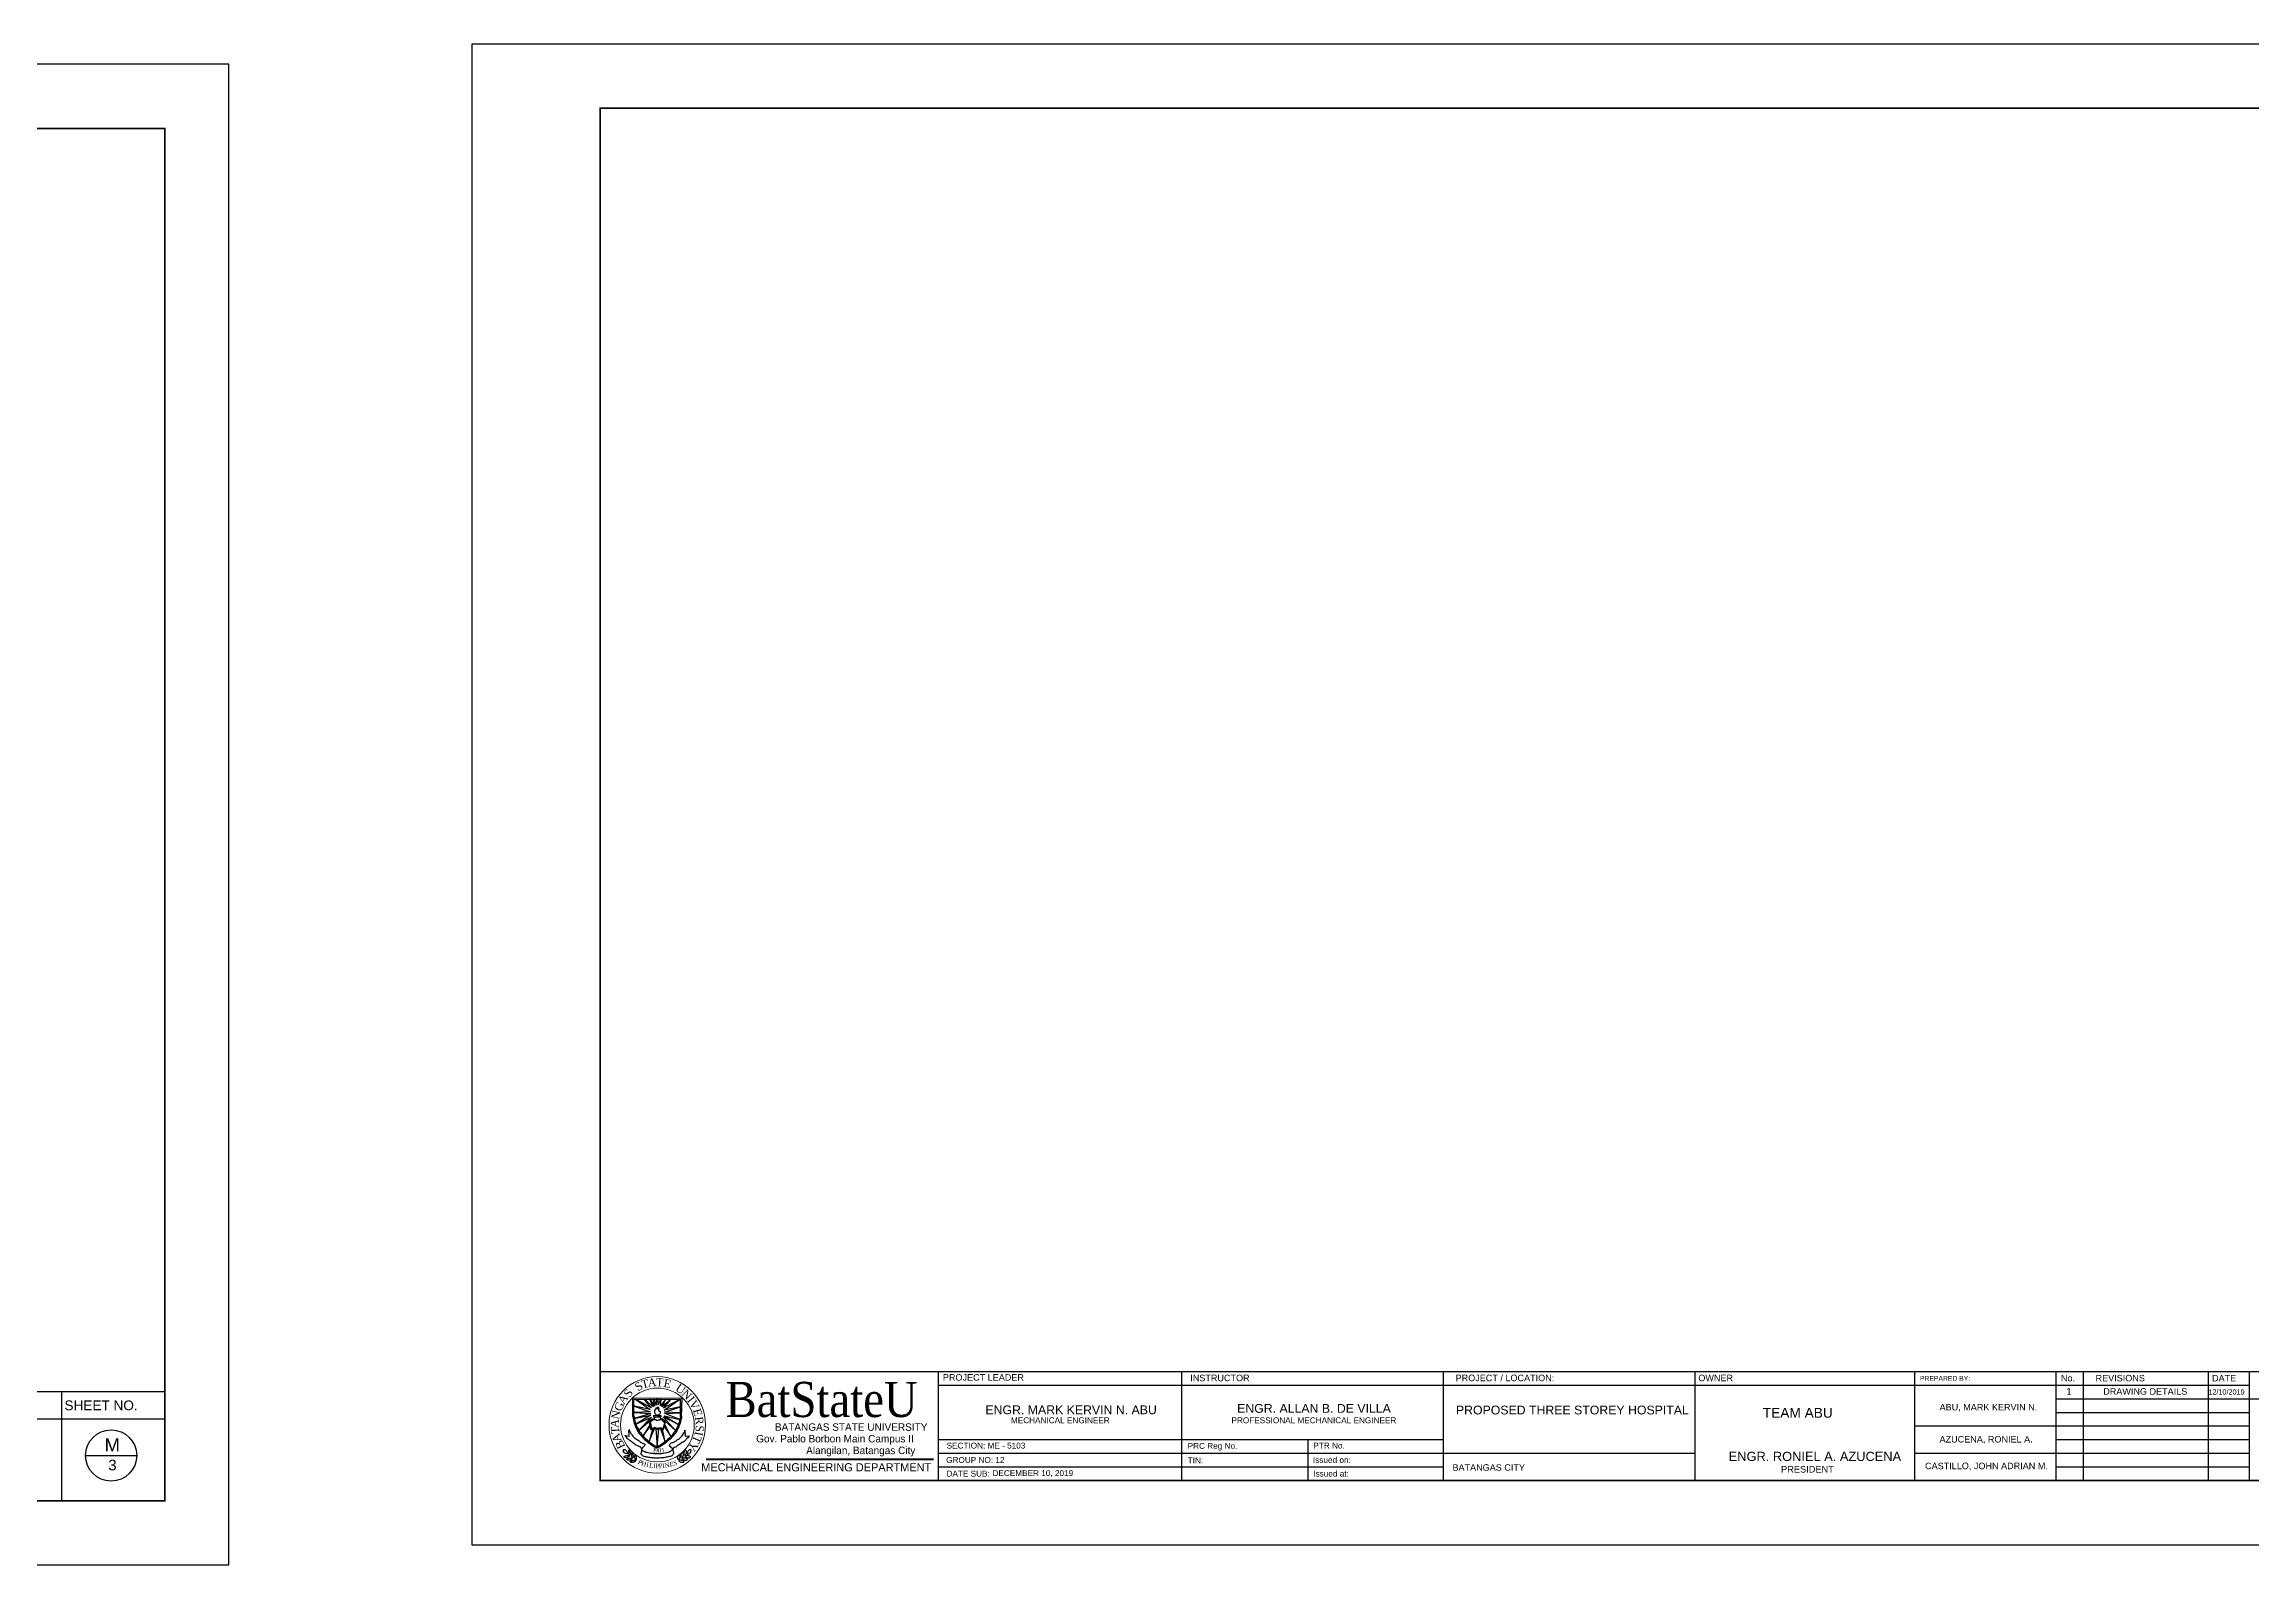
# Model space of a CAD drawing. Header units: millimetres. Extents: x 0 to 531, y -4 to 262.
# Drawn here: x 113.3 to 216.9, y 191.1 to 262.4 of the extents above; entities that cross this region are included whole.
import ezdxf
from ezdxf.enums import TextEntityAlignment as Align

# ---------------------------------------------------------------- set-up
doc = ezdxf.new("R2010")
doc.units = ezdxf.units.MM
for name, color, linetype in [('.1', 1, 'Continuous'), ('SHEET', 3, 'Continuous'), ('template', 7, 'Continuous'), ('text', 7, 'Continuous')]:
    doc.layers.add(name, color=color, linetype=linetype)
for name, color, linetype, lineweight in [('stair', 134, 'Continuous', 0), ('texts', 2, 'Continuous', 18), ('WALL', 4, 'Continuous', 30)]:
    doc.layers.add(name, color=color, linetype=linetype, lineweight=lineweight)
doc.styles.add('arial', font='arial.ttf')
doc.styles.add('CGOTHIC', font='GOTHIC.TTF')
doc.styles.add('GARAMOND', font='GARA.TTF')
doc.styles.get("Standard").update_dxf_attribs({"font": 'arial.ttf'})

msp = doc.modelspace()

# ---------------------------------------------------------------- linework, layer by layer
at = {"layer": '.1', "color": 0}
for p, q in [((232.6657520713422, 262.4317684743527), (133.389812292683, 262.4317684743527)), ((133.389812292683, 262.4317684743527), (133.389812292683, 192.0361020858485)), ((122.0003407779309, 261.4849045703816), (22.72440099927167, 261.4849045703816)), ((133.389812292683, 192.0361020858485), (232.6657520713422, 192.0361020858485))]:
    msp.add_line(p, q, dxfattribs=at)
at = {"layer": '.1', "linetype": 'Continuous', "ltscale": 0.5}
msp.add_line((166.6622576839206, 200.1648239039674), (166.6622576839206, 195.0444638973235), dxfattribs=at)
for p, q in [((140.9328046250969, 198.0420309408935), (140.9328046250969, 198.9086319570385)), ((140.9818176429482, 198.0765929285764), (140.9818176429482, 198.8455769267254)), ((141.8118403419694, 198.4486863208153), (141.0738485630167, 198.8455769267254)), ((141.0738485630167, 198.8455769267254), (141.7575759293569, 198.3727623328066)), ((141.5133875842391, 198.8455769267254), (141.4808301459705, 198.8120413392184)), ((141.4808301459705, 198.8120413392184), (141.8118403419694, 198.4486863208153)), ((141.871528474903, 198.5029188957884), (141.5133875842391, 198.8455769267254)), ((141.7630026729468, 198.8455769267254), (141.735868955006, 198.8455769267254)), ((141.735868955006, 198.8455769267254), (141.871528474903, 198.5029188957884)), ((141.9529266054548, 198.5408816982649), (141.7630026729468, 198.8455769267254)), ((141.9529266054548, 198.8455769267254), (141.8954793584024, 198.8276827025564)), ((141.8954793584024, 198.8276827025564), (141.9529266054548, 198.5408816982649)), ((142.0343217127445, 198.5842677582432), (141.9529266054548, 198.8455769267254)), ((142.0560286870831, 198.8455769267254), (142.0343217127445, 198.5842677582432)), ((142.1319970507949, 198.8455769267254), (142.0560286870831, 198.8455769267254)), ((142.2296723888466, 198.8455769267254), (142.1319970507949, 198.5896910157384)), ((142.1319970507949, 198.5896910157384), (142.1319970507949, 198.8455769267254)), ((142.468433990377, 198.8455769267254), (142.2296723888466, 198.5517282132613)), ((142.2296723888466, 198.5517282132613), (142.2676565706929, 198.8455769267254)), ((142.2676565706929, 198.8455769267254), (142.2296723888466, 198.8455769267254)), ((142.7180490790847, 198.8455769267254), (142.3110674961321, 198.4974956382887)), ((142.3110674961321, 198.4974956382887), (142.468433990377, 198.8455769267254)), ((143.1304543823773, 198.8455769267254), (142.3707586523251, 198.443263063317)), ((142.3707586523251, 198.443263063317), (142.7180490790847, 198.8455769267254)), ((142.4087428341755, 198.3402227878258), (143.1304543823773, 198.8455769267254)), ((143.1795067025358, 198.0700744060628), (143.1795067025358, 198.8455769267254)), ((143.2285197203776, 198.0420309408935), (143.2444492534969, 198.9043039645547)), ((141.7575759293569, 198.3727623328066), (140.959896017464, 198.5463049557636)), ((140.959896017464, 198.5463049557636), (141.7575759293569, 198.2697204403596)), ((141.7792798804454, 198.1829499373565), (141.0081827680945, 197.9484472167151)), ((141.0081827680945, 197.9484472167151), (141.7847066240327, 198.1178708473939)), ((141.7575759293569, 198.2697204403596), (141.008733686489, 198.2371825123291)), ((141.008733686489, 198.2371825123291), (141.7792798804454, 198.1829499373565)), ((141.7847066240327, 198.1178708473939), (141.0826092451312, 197.6866329667632)), ((141.0826092451312, 197.6866329667632), (141.8118403419694, 198.0202538293939)), ((141.8118403419694, 198.0202538293939), (141.2156719396403, 197.4111242397028)), ((141.2156719396403, 197.4111242397028), (141.8661047545805, 197.9551747394298)), ((141.6963501007306, 197.8131845105599), (141.7737110438477, 197.4577840898461)), ((141.7563091853062, 197.8056212185052), (141.8143163882088, 197.4751760271261)), ((141.9424703300537, 198.0278497235386), (141.9424703300537, 197.9269718601029)), ((142.2218108058601, 198.0158012960284), (142.2218108058601, 197.9149627565142)), ((142.9382421570155, 197.3988823745854), (142.3056407525462, 197.9714445119189)), ((142.4320914362514, 197.776634117388), (142.3508807475444, 197.4693776367296)), ((143.0766321580951, 197.6810813084281), (142.3707586523251, 198.0202538293939)), ((142.3707586523251, 198.0202538293939), (142.9382421570155, 197.3988823745854)), ((142.3827851626286, 197.4519856994496), (142.4775424378236, 197.8158577622889)), ((143.1795067025358, 198.5083421532831), (142.4087428341755, 198.3402227878258)), ((142.4087428341755, 198.0853313024081), (143.0766321580951, 197.6810813084281)), ((142.4087428341755, 198.0853313024081), (143.1460560996237, 197.9167084287365)), ((142.4304498085265, 198.2588739253616), (143.1795067025358, 198.5083421532831)), ((143.1795067025358, 198.2263359973347), (142.4304498085265, 198.2588739253616)), ((142.4413002724428, 198.1829499373565), (143.1795067025358, 198.2263359973347)), ((143.1460560996237, 197.9167084287365), (142.4413002724428, 198.1829499373565)), ((140.5856779528108, 197.1634858425451), (140.7695840810732, 197.1253411017397)), ((140.7695840810732, 197.1253411017397), (140.7589857371155, 197.4009846728263)), ((141.7304422114241, 197.651475553492), (141.4189212958444, 197.1359800863297)), ((141.4189212958444, 197.1359800863297), (141.7412956985961, 197.5701266910359)), ((141.7005552940781, 196.8725303464517), (141.9474998618647, 197.4887794455284)), ((141.8552512674044, 197.4345468705588), (141.7005552940781, 196.8725303464517)), ((142.0126147383965, 197.4725096730383), (142.0806621727372, 196.6346865081547)), ((142.0806621727372, 196.6346865081547), (142.1645544890554, 197.477932930534)), ((142.2350991324284, 197.4725096730383), (142.4538936992892, 196.8670143957958)), ((142.4538936992892, 196.8670143957958), (142.3327744704745, 197.439970128054)), ((142.4141695777685, 197.602666236018), (142.7177933115605, 197.1090134184572)), ((142.7177933115605, 197.1090134184572), (142.4467270160287, 197.6731685834829)), ((143.3775585100198, 197.4033497515034), (143.3888431383036, 197.1327234472857)), ((143.3888431383036, 197.1327234472857), (143.5693881590433, 197.1386549531576))]:
    msp.add_line(p, q)
for points in [[(140.9328046250953, 198.042030940894), (141.0031739196629, 197.7417309528025), (141.1496869267331, 197.4054922218863), (141.3504613231629, 197.1234860659394), (141.7520161625336, 196.7601310475322), (142.023335202327, 196.6028581970673), (142.077599614938, 196.5865884245753)], [(140.9818176429468, 198.0765929285764), (141.0521869374979, 197.7762929404873), (141.1986999445705, 197.4400542095668), (141.3994743410005, 197.1580480536193), (141.8010291803655, 196.7946930352127), (142.0723482201688, 196.6374201847483), (142.1266126327894, 196.6211504122547)], [(141.6963501007292, 197.8131845105609), (141.6954631455195, 197.8518288599785), (141.7523889090747, 197.8600578247346), (141.8143768533118, 197.8837135393443), (141.8897859147477, 197.9213949921473), (141.9424703300522, 197.9269718601039), (141.9424703300522, 197.9503820932679)], [(143.1795067025358, 198.0765929285764), (143.1091374079822, 197.7762929404873), (142.9626244009023, 197.4400542095668), (142.7618500044834, 197.1580480536193), (142.3602951651101, 196.7946930352127), (142.0889761253127, 196.6374201847483), (142.0347117127013, 196.6211504122547)], [(143.2285197203762, 198.042030940894), (143.1581504258169, 197.7417309528025), (143.0116374187483, 197.4054922218863), (142.8108630223156, 197.1234860659394), (142.4093081829532, 196.7601310475322), (142.1379891431473, 196.6028581970673), (142.0837247305457, 196.5865884245753)], [(142.4763679874138, 197.8113478215764), (142.4640563164321, 197.8547264382286), (142.4031467882895, 197.8402336961402), (142.3683430712024, 197.8576256334212), (142.3422402833789, 197.8895103127865), (142.3045372642881, 197.9126990235101), (142.2726328492107, 197.9358893511846), (142.2218108058586, 197.9358893511846)], [(141.7737110438477, 197.4577840898461), (141.823017317476, 197.4223518174762), (141.8752228931041, 197.4345468705592), (141.910029633441, 197.47162843412), (141.9474998618633, 197.4887794455284), (141.9999382281641, 197.4887794455284), (142.0405435725196, 197.4803244027581), (142.0811489168711, 197.4600348872295), (142.1478570490465, 197.4745276293169), (142.1884623933896, 197.4861227931536), (142.2350991324284, 197.4725096730392), (142.3327744704734, 197.4399701280544), (142.3827851626286, 197.4519856994496)], [(141.8143163882077, 197.4751760271261), (141.869421265841, 197.4751760271261), (141.8781221951097, 197.4983647378502), (141.9158282374544, 197.5186558703276), (141.9796370676256, 197.5331486124105), (142.0405435725196, 197.5041615112948), (142.0782465916092, 197.4983647378502), (142.1275528652402, 197.5012639330502), (142.1652589075821, 197.5186558703276), (142.2203637852213, 197.5244526437698), (142.2551675023012, 197.5215534485748), (142.2870719173771, 197.4983647378502), (142.304473775928, 197.4838719957667), (142.350880747543, 197.4693776367301)], [(140.6673485169567, 196.294563041736), (140.5584190797055, 196.333551182573), (140.5080196526172, 196.4115274642514), (140.5015163181478, 196.487879960523), (140.5112713198472, 196.5008765314362), (140.5779290830935, 196.4943782459799), (140.64458684634, 196.4342714633574), (140.6706001841909, 196.3757884661409), (140.6787279372727, 196.3205561835704), (140.6787279372727, 196.2929392563256), (140.672224602806, 196.2929392563256), (140.6575935152697, 196.3075596126487), (140.6559662666574, 196.3075596126487)], [(140.7731082391653, 196.1834141672684), (140.7114802115069, 196.1366818818493), (140.6236695636588, 196.1181756379247), (140.5692910407993, 196.1202128884341), (140.5256265908683, 196.1469112581853), (140.5240949761718, 196.1644052827914), (140.5664694397497, 196.1911526499895), (140.6084418503233, 196.2070172272049), (140.65991987162, 196.2148968286181), (140.6797382165329, 196.2206933395352), (140.7185677829227, 196.21051989886), (140.7698056845818, 196.1824482292027), (140.7717393522944, 196.1758369945878)], [(140.91129985151, 196.064825959337), (140.8496718238516, 196.0180936739205), (140.7618611760037, 195.9995874299978), (140.7074826531414, 196.0016246805097), (140.6638182032129, 196.0283230502565), (140.6622865885233, 196.0458170748631), (140.7046610520985, 196.0725644420662), (140.7466334626682, 196.0884290192765), (140.7981114839565, 196.0963086206888), (140.8179298288813, 196.1021051316103), (140.8567593952672, 196.0919316909358), (140.9079972969264, 196.0638600212749), (140.9099309646349, 196.0572487866605)], [(140.8003584037226, 196.2197761701174), (140.827911260261, 196.2920448382255), (140.8210230461258, 196.3815196583972), (140.803802510791, 196.4331396864965), (140.7659201630451, 196.4675535625378), (140.7486996276898, 196.4641126465092), (140.7349231994235, 196.4159335344349), (140.7314790923676, 196.3711953383938), (140.738367306493, 196.3195753102914), (140.738367306493, 196.2989266702846), (140.7590319489029, 196.26451436616), (140.8003584037226, 196.2232170861464), (140.8072466178526, 196.2232170861464)], [(141.0624981327815, 195.9576073930962), (141.0008701051204, 195.9108751076816), (140.9130594572737, 195.8923688637575), (140.8586809344209, 195.8944061142683), (140.8150164844858, 195.9211044840132), (140.8134848697895, 195.9385985086222), (140.8558593333713, 195.9653458758254), (140.8978317439382, 195.9812104530356), (140.9493097652309, 195.9890900544495), (140.9691281101487, 195.994886565367), (141.0079576765374, 195.9847131246964), (141.059195578195, 195.9566414550337), (141.0611292459106, 195.9500302204196)], [(140.9385500160632, 196.1011879621934), (140.9661028726123, 196.1734566303006), (140.9592146584703, 196.2629314504699), (140.9419941231356, 196.3145514785732), (140.90411177538, 196.34896535461), (140.8868912400454, 196.3455244385818), (140.8731148117764, 196.2973453265076), (140.8696707047052, 196.2526071304655), (140.8765589188378, 196.2009871023666), (140.8765589188378, 196.1803384623608), (140.8972235612516, 196.1459261582312), (140.9385500160632, 196.1046288782221), (140.945438230204, 196.1046288782221)], [(141.0897482973319, 195.9939693959491), (141.1173011538741, 196.0662380640568), (141.1104129397418, 196.1557128842294), (141.0931924043948, 196.2073329123284), (141.0553100566515, 196.2417467883691), (141.0380895213141, 196.2383058723416), (141.0243130930464, 196.1901267602667), (141.0208689859767, 196.1453885642255), (141.0277572001173, 196.0937685361267), (141.0277572001173, 196.0731198961179), (141.0484218425179, 196.0387075919909), (141.0897482973319, 195.9974103119817), (141.0966365114658, 195.9974103119817)], [(143.0675607262531, 196.0105723300821), (143.0430537593613, 196.083929871391), (143.053677188735, 196.173038421413), (143.0730410685129, 196.2238932569607), (143.1123292443533, 196.2566930492466), (143.1293908431834, 196.252535094727), (143.1411406944624, 196.2038220799262), (143.1427111368943, 196.1589790005349), (143.1336705420871, 196.1076921363215), (143.1328071538761, 196.0870615547774), (143.1107216911929, 196.053543403583), (143.0677046023836, 196.0140102368254), (143.0608224124037, 196.0142982559369)], [(143.0932666428134, 195.9731027080746), (143.15288674104, 195.923834420297), (143.2398467857472, 195.9016727063524), (143.2942629355711, 195.9014344285227), (143.3390055458668, 195.9262836932914), (143.3412673043429, 195.943698376438), (143.3000482959978, 195.9721941685373), (143.2587759434609, 195.9897998771204), (143.2076724150543, 195.9998250543969), (143.1881137738322, 196.0064451667483), (143.148892780857, 195.9979042164838), (143.0965259200418, 195.9719995240083), (143.0943175057599, 195.9654749243778)], [(143.2231099400093, 196.1113750250188), (143.198602973111, 196.1847325663297), (143.20922640249, 196.2738411163477), (143.2285902822694, 196.3246959518978), (143.2678784581058, 196.3574957441866), (143.2849400569453, 196.353337789662), (143.2966899082244, 196.3046247748612), (143.2982603506505, 196.259781695473), (143.2892197558492, 196.2084948312606), (143.2883563676298, 196.1878642497127), (143.2662709049494, 196.1543460985217), (143.2232538161427, 196.1148129317637), (143.2163716261533, 196.1151009508756)], [(143.2488158565754, 196.0739054030103), (143.3084359548074, 196.0246371152322), (143.3953959994981, 196.0024754012927), (143.4498121493276, 196.0022371234628), (143.4945547596164, 196.0270863882295), (143.496816518086, 196.0445010713726), (143.4555975097529, 196.072996863473), (143.4143251572227, 196.0906025720546), (143.3632216288079, 196.100627749331), (143.3436629875762, 196.1072478616849), (143.304441994612, 196.098706911419), (143.2520751337983, 196.0728022189438), (143.2498667195166, 196.0662776193124)], [(143.3661392624216, 196.2240812702391), (143.341632295522, 196.297438811548), (143.3522557249065, 196.3865473615691), (143.3716196046803, 196.4374021971176), (143.4109077805194, 196.4702019894029), (143.4279693793575, 196.4660440348835), (143.4397192306299, 196.4173310200832), (143.4412896730657, 196.3724879406959), (143.4322490782641, 196.3212010764775), (143.4313856900353, 196.3005704949344), (143.4093002273603, 196.2670523437441), (143.3662831385549, 196.227519176981), (143.3594009485698, 196.2278071960968)], [(143.3918451789809, 196.1866116482312), (143.4514652772168, 196.1373433604535), (143.5384253219133, 196.1151816465135), (143.5928414717438, 196.1149433686842), (143.6375840820326, 196.1397926334474), (143.6398458405076, 196.157207316593), (143.5986268321666, 196.1857031086943), (143.5573544796298, 196.2033088172759), (143.5062509512204, 196.2133339945568), (143.4866923099954, 196.2199541069048), (143.447471317034, 196.2114131566388), (143.3951044562093, 196.1855084641628), (143.3928960419288, 196.1789838645338)], [(143.5021599116333, 196.2932411511744), (143.6126243072842, 196.3276404930162), (143.6662401044002, 196.4034412123758), (143.6759303027686, 196.4794550078457), (143.6667272621967, 196.4928481015046), (143.5998560802198, 196.4891426816537), (143.5307433489353, 196.4318756484432), (143.5023073929349, 196.3745315021353), (143.4918773028845, 196.3196873718219), (143.4907225474328, 196.2920945972213), (143.4972201943406, 196.291822671207), (143.5124498117887, 196.3058184667975), (143.5140756372761, 196.3057504261288)]]:
    msp.add_spline(points, degree=3)
for points, end_tangent in [([(141.7563091853051, 197.8056212185052), (141.831718246739, 197.8462018665131), (141.8839238223756, 197.8925792879584), (141.9361293980038, 197.9070736469947), (141.9883379968902, 197.9128704204373), (142.0405435725196, 197.8925792879584), (142.0608447330637, 197.8664929989881), (142.0811489168711, 197.8519986399534), (142.1101510066878, 197.8780865458779), (142.1768591388551, 197.8925792879584), (142.2406679690248, 197.9041744517995), (142.3102754031942, 197.8722897724329), (142.3566823748118, 197.8259107340332), (142.4146865544534, 197.8056212185052), (142.4320914362501, 197.8143171871469), (142.4320914362501, 197.776634117388)], (0, -0.9999999999999999)), ([(141.9286105616301, 198.0974940164484), (142.0163242728665, 198.0926916685784), (142.1076447279031, 198.0890890991961), (142.1689261164838, 198.0902888776869), (142.2229940174841, 198.0962942379566), (142.2530361071881, 198.0938914470706), (142.2542363396208, 198.0650708920241), (142.2542363396208, 198.0410543018), (142.2434221547602, 198.0194388855135), (142.2181900645288, 198.0158363161308), (142.1677228607962, 198.0110323513071), (142.0800091495571, 198.0110323513071), (141.9754710215698, 198.0086311773708), (141.9490386989073, 198.024241233388), (141.9189996324601, 198.0434554757381), (141.9274103291974, 198.0986954118954), (141.9274103291974, 198.1046991552123)], (-0.9999999999999999, 0))]:
    msp.add_spline(points, degree=3, dxfattribs=dict(end_tangent=end_tangent))
at = {"start_tangent": (-0.9999999999999999, 0)}
msp.add_spline([(142.0739686851034, 198.1172402360546), (142.0054798554619, 198.154467325308), (141.9694335803744, 198.2109070399597), (141.9694335803744, 198.2733521148825), (141.9694335803744, 198.3213869122766), (141.9838514857589, 198.3466048979408), (141.998272414403, 198.394639695338), (142.0199007841032, 198.3898357305167), (142.0271082251666, 198.4378705279123), (142.0415291538118, 198.4738962217187), (142.0607540354055, 198.4474768406075), (142.0980005429187, 198.4138539376921), (142.1268393769417, 198.4138539376921), (142.1244358888338, 198.4522808054333), (142.1112182158815, 198.4871051037972), (142.1136217039883, 198.4991142073854), (142.1484677466433, 198.4690922568944), (142.1484677466433, 198.4414730972911), (142.1544749552797, 198.4150537161829), (142.1544749552797, 198.3862331611339), (142.1436607704329, 198.341800933116), (142.1700961163505, 198.3009712744808), (142.2025386709071, 198.3021726699278), (142.222963784928, 198.2493355246572), (142.2169565762918, 198.2061030751356), (142.185717277412, 198.1472621865474), (142.1556782109674, 198.1220425839289), (142.1184286801963, 198.114837445165), (142.0727684526806, 198.114837445165), (142.0751719407857, 198.114837445165)], degree=3, dxfattribs=at)
for points, knots in [([(143.5693881589898, 197.1386549531576), (143.5733556526066, 197.1387852985583), (143.5976567992168, 197.1342078685688), (143.4599980121726, 197.0051309823356), (143.3758386774459, 196.8942681173645), (143.2033997655377, 196.7987318258384), (143.0444679681996, 196.6917394109636), (142.928170461927, 196.5980825688026), (142.8025996979859, 196.5570373454085), (142.8282223210931, 196.4265444008848), (142.8593282833261, 196.3225547110967), (142.7857580334891, 196.1954682404631), (142.6341096463145, 196.1667825395119), (142.4363928707321, 196.1155100167881), (142.1932834056867, 196.0969485675521), (141.9554981331006, 196.0910775028531), (141.7444464644475, 196.1234091917601), (141.5582730667109, 196.1432445129), (141.423811952521, 196.1914865231803), (141.3508984880049, 196.2464767790691), (141.3246633387025, 196.2957148928387), (141.346109044462, 196.3844033088605), (141.3648227583355, 196.472088393526), (141.3345570440847, 196.6233655285881), (141.1194305278806, 196.6677549659083), (140.9554074040094, 196.8067681030404), (140.8026333505974, 196.9249302962855), (140.6721547060068, 197.0140478064005), (140.6279110312098, 197.1014256253374), (140.5562871005386, 197.168921146466), (140.5841960278869, 197.1652210896966), (140.613491230966, 197.1577169739585)], [1.525095656157899, 1.525095656157899, 1.525095656157899, 1.525095656157899, 1.532073439714945, 1.584611653445307, 1.633557699203474, 1.698069394868759, 1.768711422982009, 1.823631015308407, 1.856154234178382, 1.874433490199606, 1.942755212561803, 1.959564091195693, 2.013837299675208, 2.081715660362138, 2.16866491017215, 2.253261208395837, 2.318126109263639, 2.380395805849081, 2.439478836986802, 2.457200355228811, 2.47009170078436, 2.492272387439186, 2.543517825134331, 2.560296933448299, 2.63925905372425, 2.721631091937967, 2.780104208351207, 2.83264790874378, 2.871086442014402, 2.885372415228334, 2.911144755596124, 2.911144755596124, 2.911144755596124, 2.911144755596124]), ([(140.7752930145973, 197.4298156685798), (140.7248509775256, 197.4298156685798), (140.8475170926647, 197.2667453761583), (140.9051946368534, 197.1535439336934), (141.0611099491357, 197.0150666995387), (141.2360341208035, 196.9128881200706), (141.3498563032601, 196.7974195264269), (141.5330385079253, 196.7679582874035), (141.4895520715164, 196.6753490838825), (141.4420479231953, 196.6255103808587), (141.3785612438655, 196.586949850246), (141.3293890038669, 196.4885990125384), (141.4840101304752, 196.401036512821), (141.6605868715707, 196.3502364166483), (141.8790498628288, 196.3122908183048), (142.0584206477821, 196.3145847118914), (142.2692163414935, 196.3109984973951), (142.5040346573335, 196.3391621031398), (142.6988645361467, 196.4184149367701), (142.8054131439729, 196.4814997025774), (142.80565649697, 196.549643453633), (142.7483587990361, 196.5913029685851), (142.711712618635, 196.6421519400812), (142.6455570994619, 196.6767438814523), (142.6657250094092, 196.7450277852361), (142.7263601226364, 196.8174031463485), (142.8641499219743, 196.8394145714713), (143.0075520970786, 196.9415159720808), (143.143769254578, 197.0348885340168), (143.245933883209, 197.138256757351), (143.3089657598226, 197.2321267738272), (143.3644682371851, 197.3019582643474), (143.377664631743, 197.3912271129014), (143.3775585100198, 197.4033497514964)], [0, 0, 0, 0, 0.05015677469219555, 0.09732988766647072, 0.1694151139278983, 0.2384692306494788, 0.2973822676683504, 0.3451903182396956, 0.3616090209925562, 0.3847529242964197, 0.4154017067456758, 0.4352101649147582, 0.4800821809355452, 0.5490858808861575, 0.6375930781833767, 0.6923967532031811, 0.7281811549174904, 0.8475461255036302, 0.9203779007532701, 0.9448798244669602, 0.9592911423911742, 0.9797220685047265, 1.010309388920202, 1.0239692014398, 1.04625377209704, 1.066064239801861, 1.119080784730223, 1.173808363987066, 1.241086004031144, 1.282544166848485, 1.318293235418971, 1.350594180699833, 1.379884751441026, 1.379884751441026, 1.379884751441026, 1.379884751441026]), ([(140.7591493555341, 197.4236775184905), (140.7637600803181, 197.4290161644007), (140.7721079584627, 197.4326976009058), (140.7847232208161, 197.4324957212015), (140.7866906877566, 197.4324642361934)], [3.048467652411605, 3.048467652411605, 3.048467652411605, 3.048467652411605, 3.058869043701317, 3.060790980851063, 3.060790980851063, 3.060790980851063, 3.060790980851063]), ([(142.0536698855294, 196.9670247324488), (142.0657452369118, 196.9651074932976), (142.0869065015801, 196.9617476568961), (142.1021791061296, 196.9632344929137), (142.1136949038366, 196.9667161092201)], [0, 0, 0, 0, 0.01145534241193477, 0.02007473945295952, 0.02007473945295952, 0.02007473945295952, 0.02007473945295952]), ([(142.0536698855294, 196.9463794874459), (142.0657452369118, 196.9444622482998), (142.0869065015801, 196.9411024118973), (142.1021791061296, 196.9425892479169), (142.1136949038366, 196.9460708642217)], [0, 0, 0, 0, 0.01145534241193477, 0.02007473945295952, 0.02007473945295952, 0.02007473945295952, 0.02007473945295952]), ([(142.0593089636475, 196.8975944839694), (142.0694628800022, 196.8991805303557), (142.0863751555393, 196.9015806301895), (142.0993328032989, 196.9007258664503), (142.1069451820977, 196.8988710555007)], [0.001785475800253517, 0.001785475800253517, 0.001785475800253517, 0.001785475800253517, 0.01145534241193477, 0.01823655825535834, 0.01823655825535834, 0.01823655825535834, 0.01823655825535834]), ([(142.0609648616096, 196.8772065048572), (142.0705409677289, 196.8786855247934), (142.0861652983622, 196.8808226323522), (142.0983633193714, 196.8801397095579), (142.1049376173605, 196.8786919514176)], [0.002311788731337244, 0.002311788731337244, 0.002311788731337244, 0.002311788731337244, 0.01145534241193477, 0.01762460161133982, 0.01762460161133982, 0.01762460161133982, 0.01762460161133982])]:
    msp.add_open_spline(points, degree=3, knots=knots)
at = {"layer": 'SHEET', "color": 1}
for p, q in [((139.406535915632, 200.1648239039674), (229.6573902598664, 200.1648239039674)), ((155.2528649672797, 200.165899045177), (155.2528649672797, 195.0444638973235)), ((155.2528649672797, 200.1648239039674), (155.2528649672797, 195.0444638973235)), ((166.6622576839206, 200.165899045177), (166.6622576839206, 195.0444638973235)), ((166.6622576839206, 200.1648239039674), (166.6622576839206, 195.0444638973235)), ((178.9528355358927, 195.0444638973235), (178.9528355358927, 200.1648239039674)), ((190.7290907676766, 200.1648239039674), (190.7290907676766, 195.0444638973235)), ((201.0316444987239, 200.1648239039674), (201.0316444987239, 195.0444638973235)), ((207.6609153655968, 200.1648239039674), (207.6609153655968, 195.0444638973235)), ((208.9410053672564, 200.1648239039674), (208.9410053672564, 195.0444638973235)), ((214.8057629993699, 200.1648239039674), (214.8057629993699, 195.0444638973235)), ((216.7258980018635, 200.1648239039674), (216.7258980018635, 195.0444638973235)), ((155.2528649672797, 199.524778903138), (211.8237239037699, 199.524778903138)), ((207.6609153655968, 198.8847339023063), (218.4214093395354, 198.8847339023063)), ((210.0649518370043, 199.524778903138), (216.7258980018635, 199.5247789031375)), ((215.0598550138159, 198.8847339023063), (229.6573902598676, 198.8847339023063)), ((207.6609153655968, 198.2446889014768), (216.7258980018635, 198.2446889014759)), ((155.2528649672797, 196.9746253900527), (178.9528355358927, 196.9746253900527)), ((172.5861959475648, 196.9746253900527), (172.5861959475648, 195.0444638973219)), ((201.0316444987239, 197.6046439006447), (211.8237239037738, 197.6046439006447)), ((207.6609153655968, 196.964598899815), (216.7258980018635, 196.9645988998138)), ((210.0649518370043, 197.6046439006447), (216.7258980018635, 197.6046439006447)), ((155.2528649672797, 196.3312382258093), (190.7290907676766, 196.3312382258058)), ((155.2528649672797, 195.6878510615658), (165.5868623919679, 195.6878510615658)), ((155.2528649672797, 195.6878510615658), (178.9528355358887, 195.6878510615654)), ((166.6622576839206, 195.6878510615658), (176.9962551086076, 195.6878510615658)), ((201.0316444987239, 196.3245538989851), (211.8237239037738, 196.3245538989851)), ((207.6609153655968, 195.6845088981538), (216.7258980018635, 195.6845088981537)), ((210.0649518370043, 196.3245538989851), (216.7258980018635, 196.3245538989851))]:
    msp.add_line(p, q, dxfattribs=at)
at = {"layer": 'stair'}
for p, q in [((140.9328046250969, 198.9086319570385), (143.2444492534969, 198.9043039645547)), ((140.9818176429482, 198.8455769267254), (143.1795067025358, 198.8455769267254))]:
    msp.add_line(p, q, dxfattribs=at)
msp.add_circle((142.0847432825849, 197.658969756586), 2.262796683329136, dxfattribs=at)
at = {"layer": 'stair', "lineweight": 20}
for centre, radius in [((142.0847432825849, 197.658969756586), 2.262796683329136), ((142.0928534827, 197.6524431237704), 1.728112122118374)]:
    msp.add_circle(centre, radius, dxfattribs=at)
at = {"layer": 'template'}
for p, q in [((122.0003407779309, 191.0892381818774), (122.0003407779309, 261.4849045703816)), ((28.7411246222207, 199.2179599999963), (118.991978966455, 199.2179599999963)), ((114.1551299830733, 199.2179599999963), (114.1551299830733, 194.0975999933523)), ((104.3944437204045, 197.9378699983352), (118.9919789664563, 197.9378699983352)), ((115.2760827744302, 196.2216946691919), (117.6762515275473, 196.2216946691919)), ((22.72440099927167, 191.0892381818774), (122.0003407779309, 191.0892381818774))]:
    msp.add_line(p, q, dxfattribs=at)
at = {"layer": 'template', "linetype": 'Continuous', "const_width": 0.08533933344409135}
msp.add_lwpolyline([(28.7411246222207, 194.0975999933523), (118.9919789664563, 194.0975999933523), (118.9919789664563, 258.4765427589072), (28.7411246222207, 258.4765427589072)], close=True, dxfattribs=at)
at = {"layer": 'template'}
msp.add_circle((116.4761671509867, 196.2216946691919), 1.200084376557535, dxfattribs=at)
at = {"layer": 'texts', "color": 85, "linetype": 'Continuous', "lineweight": 50}
msp.add_line((144.370861512748, 196.0528182747527), (155.0313573410768, 196.0528182747527), dxfattribs=at)
at = {"layer": 'WALL', "color": 1, "linetype": 'Continuous', "const_width": 0.08533933344409135}
msp.add_lwpolyline([(139.406535915632, 195.0444638973235), (229.6573902598676, 195.0444638973235), (229.6573902598676, 259.4234066628783), (139.406535915632, 259.4234066628783)], close=True, dxfattribs=at)

# ---------------------------------------------------------------- texts
at = {"attachment_point": 1}
for s, insert, char_height, width, rotation in [('{\\fTimes New Roman|b0|i0|c0|p18;\\C1;T}', (141.2952350627246, 199.7153921750631), 0.3771327805548558, 29.67393796025229, 14.447989898607076), ('{\\fTimes New Roman|b0|i0|c0|p18;\\C1;A}', (141.6183610051086, 199.8123634335408), 0.3771327805548558, 29.67393796025229, 5.718517234941526), ('{\\fTimes New Roman|b0|i0|c0|p18;\\C1;T}', (142.0345419512128, 199.8470744802738), 0.3771327805548558, 0.319295557821612, 356.815033537973), ('{\\fTimes New Roman|b0|i0|c0|p18;\\C1;E}', (142.4311565509383, 199.8182867948897), 0.3771327805548558, 29.67393796025229, 348.69044875446565), ('{\\fTimes New Roman|b0|i0|c0|p18;\\C1;A}', (140.2055840148365, 198.7969485518396), 0.3771327805548558, 29.67393796025229, 56.110391810258136), ('{\\fTimes New Roman|b0|i0|c0|p18;\\C1;S}', (140.4808460273612, 199.1238324308814), 0.3771327805548558, 29.67393796025229, 56.110391810258136), ('{\\fTimes New Roman|b0|i0|c0|p18;\\C1;S}', (140.979472714517, 199.5386325578821), 0.3771327805548558, 29.67393796025229, 33.231794366287936), ('{\\fTimes New Roman|b0|i0|c0|p18;\\C1;U}', (143.1231851146345, 199.6097694679648), 0.3771327805548558, 29.67393796025229, 323.5012554582918), ('{\\fTimes New Roman|b0|i0|c0|p18;\\C1;N}', (143.4598112477235, 199.3525496858196), 0.3771327805548558, 29.67393796025229, 314.1356361302323), ('{\\fTimes New Roman|b0|i0|c0|p18;\\C1;I}', (143.7599711526291, 199.0385206749809), 0.3771327805548558, 29.67393796025229, 308.6454006477478), ('{\\fTimes New Roman|b0|i0|c0|p18;\\C1;V}', (143.8914260511975, 198.8693429115315), 0.3771327805548558, 29.67393796025229, 298.2001729969106), ('{\\fTimes New Roman|b0|i0|c0|p18;\\C1;A}', (139.8865710877096, 197.5373752192573), 0.3771327805548558, 29.67393796025229, 85.53704899705247), ('{\\fTimes New Roman|b0|i0|c0|p18;\\C1;N}', (139.917288373714, 197.9718494445401), 0.3771327805548558, 29.67393796025229, 77.56161187675723), ('{\\fTimes New Roman|b0|i0|c0|p18;\\C1;G}', (140.0409684258508, 198.4100434960287), 0.3771327805548558, 29.67393796025229, 65.93474426729648), ('{\\fTimes New Roman|b0|i0|c0|p18;\\C1;E}', (144.1160080669038, 198.4577112765328), 0.3771327805548558, 29.67393796025229, 285.47867801445466), ('{\\fTimes New Roman|b0|i0|c0|p18;\\C1;R}', (144.2240195618126, 198.0660976207799), 0.3771327805548558, 29.67393796025229, 276.199548083418), ('{\\fTimes New Roman|b0|i0|c0|p18;\\C1;T}', (139.9373168359703, 197.2164187848742), 0.3771327805548558, 29.67393796025229, 94.266521660718), ('{\\fTimes New Roman|b0|i0|c0|p18;\\C1;A}', (140.0715691049048, 196.7838213009848), 0.3771327805548558, 29.67393796025229, 110.3667278636931), ('{\\fTimes New Roman|b0|i0|c0|p18;\\C1;B}', (140.2531445142678, 196.4778554215459), 0.3771327805548558, 29.67393796025229, 115.18408197048826), ('{\\fTimes New Roman|b0|i0|c0|p18;\\C1;Y}', (144.0321569045402, 196.7024426858437), 0.3771327805548558, 29.67393796025229, 237.49397808523273), ('{\\fTimes New Roman|b0|i0|c0|p18;\\C1;T}', (144.1826274855738, 197.0541126767669), 0.3771327805548558, 29.67393796025229, 245.97798613378282), ('{\\fTimes New Roman|b0|i0|c0|p18;\\C1;I}', (144.2296116429524, 197.2984247594894), 0.3771327805548558, 29.67393796025229, 259.81080118950536), ('{\\fTimes New Roman|b0|i0|c0|p18;\\C1;S}', (144.2713201886133, 197.624119522825), 0.3771327805548558, 29.67393796025229, 266.0585725361012), ('{\\fTimes New Roman|b0|i0|c0|p18;\\C1;P}', (141.2483767946206, 196.0388918589077), 0.2111943571107194, 29.67393796025229, 333.24497493074), ('{\\fTimes New Roman|b0|i0|c0|p18;\\C1;P}', (141.2542483065733, 196.0388918589077), 0.2111943571107194, 29.67393796025229, 333.24497493074), ('{\\fTimes New Roman|b0|i0|c0|p18;\\C1;H}', (141.3805946689307, 195.9642120630385), 0.2111943571107193, 29.67393796025229, 342.3689301798386), ('{\\fTimes New Roman|b0|i0|c0|p18;\\C1;I}', (141.5957575103462, 195.8943864439809), 0.2111943571107193, 29.67393796025229, 350.74463181541375), ('{\\fTimes New Roman|b0|i0|c0|p18;\\C1;L}', (141.7259681027635, 195.8750362074239), 0.2111943571107193, 29.67393796025229, 350.69674362398143), ('{\\fTimes New Roman|b0|i0|c0|p18;\\C1;1}', (141.8701679016883, 196.5827302698156), 0.2111943571107193, 29.67393796025229, 350.69674362398143), ('{\\fTimes New Roman|b0|i0|c0|p18;\\C1;I}', (141.9020156188374, 195.841979111098), 0.2111943571107193, 29.67393796025229, 357.8325323784422), ('{\\fTimes New Roman|b0|i0|c0|p18;\\C1;9}', (141.9518598288655, 196.5610038934327), 0.2111943571107194, 29.67393796025229, 359.89651961375097), ('{\\fTimes New Roman|b0|i0|c0|p18;\\C1;P}', (142.0080509480601, 195.8322197813022), 0.2111943571107194, 29.67393796025229, 359.89651961375097), ('{\\fTimes New Roman|b0|i0|c0|p18;\\C1;0}', (142.1084262888636, 196.55663102627), 0.2111943571107194, 29.67393796025229, 359.89651961375097), ('{\\fTimes New Roman|b0|i0|c0|p18;\\C1;P}', (142.1413242425083, 195.8253491507122), 0.2111943571107194, 29.67393796025229, 7.5161810282442945), ('{\\fTimes New Roman|b0|i0|c0|p18;\\C1;3}', (142.2226037949411, 196.5591286914268), 0.2111943571107191, 29.67393796025226, 14.572685391935558), ('{\\fTimes New Roman|b0|i0|c0|p18;\\C1;I}', (142.3028206042738, 195.8329690610111), 0.2111943571107193, 29.67393796025229, 9.039111674845225), ('{\\fTimes New Roman|b0|i0|c0|p18;\\C1;N}', (142.4116929218668, 195.8425433086392), 0.2111943571107193, 29.67393796025226, 12.92446919724187), ('{\\fTimes New Roman|b0|i0|c0|p18;\\C1;E}', (142.6344670427459, 195.8987568663658), 0.2111943571107191, 29.67393796025226, 14.572685391935558), ('{\\fTimes New Roman|b0|i0|c0|p18;\\C1;S}', (142.8135606102718, 195.9503784663838), 0.2111943571107191, 29.67393796025226, 14.572685391935558)]:
    msp.add_mtext(s, dxfattribs=dict(at, insert=insert, char_height=char_height, width=width, rotation=rotation))
at = {"layer": 'template', "style": 'arial'}
for s, height, p in [('SHEET NO.', 0.4560320630918631, (114.2892267177421, 198.345121483)), ('M', 0.6241145367780099, (116.1661298136019, 196.4085158551064)), ('3', 0.4992916294224079, (116.3472281002049, 195.5218577133771))]:
    msp.add_text(s, height=height, dxfattribs=at).set_placement(p)
at = {"layer": 'text', "style": 'arial'}
for s, height, p in [('PROJECT LEADER', 0.3040852119038446, (155.4764535983334, 199.7328027210995)), ('INSTRUCTOR', 0.3040213753945754, (167.0750672277973, 199.7057258246174)), ('PROJECT / LOCATION:', 0.3040213753945754, (179.5177036662923, 199.7057258246174)), ('PROJECT / LOCATION:', 0.3040213753945754, (179.5177036662923, 199.7057258246174)), ('PROJECT / LOCATION:', 0.3040213753945754, (179.5177036662923, 199.7057258246174)), ('OWNER', 0.3040213753945754, (190.8982700753706, 199.7057258246174)), ('PREPARED BY: ', 0.2280160315459316, (201.2898187236103, 199.7233559850145)), ('No.', 0.3040213753945754, (207.8987115174193, 199.6979375522278)), ('REVISIONS', 0.3040213753945754, (209.5240266694243, 199.6979375522278)), ('DATE', 0.3040213753945754, (214.9853254784319, 199.6979375522278)), ('1', 0.3040213753945754, (208.1609590382741, 199.0782504829627)), ('DRAWING DETAILS', 0.3040213753945754, (209.8840914638602, 199.0736691822414)), ('12/10/2019', 0.2432171003156603, (214.8111573780475, 199.0784502748622)), ('ENGR. MARK KERVIN N. ABU', 0.4125720190710724, (157.4707868067353, 198.1559177990626)), ('MECHANICAL ENGINEER', 0.2750480127140482, (158.6673628094394, 197.7350681455906)), ('PROFESSIONAL MECHANICAL ENGINEER', 0.2750480127140482, (169.008710220634, 197.7350681455906)), ('ENGR. ALLAN B. DE VILLA', 0.4125720190710724, (169.2741604423845, 198.223494364335)), ('PROPOSED THREE STOREY HOSPITAL', 0.4125720190710724, (179.5326279109977, 198.1474807728922)), ('TEAM ABU', 0.4598100781514698, (193.9188065168083, 197.9933711476304)), ('ABU, MARK KERVIN N.', 0.3040213753945754, (202.2098434006915, 198.3352277431566)), ('SECTION: ME - 5103', 0.2750480127140482, (155.6507618122154, 196.547566975323)), ('PRC Reg No.', 0.2750480127140482, (166.9538812268138, 196.5342735241725)), ('PTR No.', 0.2750480127140482, (172.8482147469615, 196.5475669753235)), ('AZUCENA, RONIEL A.', 0.3040213753945754, (202.2098434006915, 196.829693969334)), ('GROUP NO: 12', 0.2750480127140482, (155.6322839261798, 195.8744936460211)), ('TIN:', 0.2750480127140482, (166.9538812268463, 195.8518275050962)), ('Issued on:', 0.2750480127140482, (172.8297368609274, 195.8744936460205)), ('BATANGAS CITY', 0.3040213753945754, (179.3702383002931, 195.5063946678624)), ('ENGR. RONIEL A. AZUCENA', 0.4303822331497759, (192.3230900299452, 195.963667710931)), ('PRESIDENT', 0.3098752078678386, (194.7762296713539, 195.4193094043427)), ('CASTILLO, JOHN ADRIAN M.', 0.3040213753945754, (201.5298245776953, 195.5773030776272)), ('DATE SUB:', 0.2750480127140482, (155.6475333446544, 195.2311064817786)), ('DECEMBER 10, 2019', 0.2750480127140482, (157.8041551491077, 195.2575217419166)), ('Issued at:', 0.2750480127140482, (172.8451984241296, 195.2311064817776))]:
    msp.add_text(s, height=height, dxfattribs=at).set_placement(p)
at = {"layer": 'text'}
for s, height, style, width, p in [('BatStateU', 1.65031137674191, 'GARAMOND', 0.9999999927252612, (149.7907408626053, 198.0252027078546)), ('BATANGAS STATE UNIVERSITY', 0.3512777745678941, 'CGOTHIC', 0.999999992725142, (151.1768300943364, 197.3786533745183)), ('Gov. Pablo Borbon Main Campus II', 0.3512777745678941, 'CGOTHIC', 0.999999992725142, (150.4177338504126, 196.8335402218431)), ('Alangilan, Batangas City', 0.3512777745678941, 'CGOTHIC', 0.999999992725142, (151.6258051862602, 196.2844375952832))]:
    msp.add_text(s, height=height, dxfattribs=dict(at, style=style, width=width)).set_placement(p, align=Align.CENTER)
at = {"layer": 'WALL', "color": 250, "linetype": 'Continuous', "lineweight": 0, "insert": (144.1452214338982, 195.8593350466201), "char_height": 0.3840270004984109, "width": 12.18965517970679, "attachment_point": 1}
msp.add_mtext('{\\fCentury Gothic|b0|i0|c0|p34;\\C7;MECHANICAL ENGINEERING DEPARTMENT}', dxfattribs=at)

doc.saveas('drawing.dxf')
